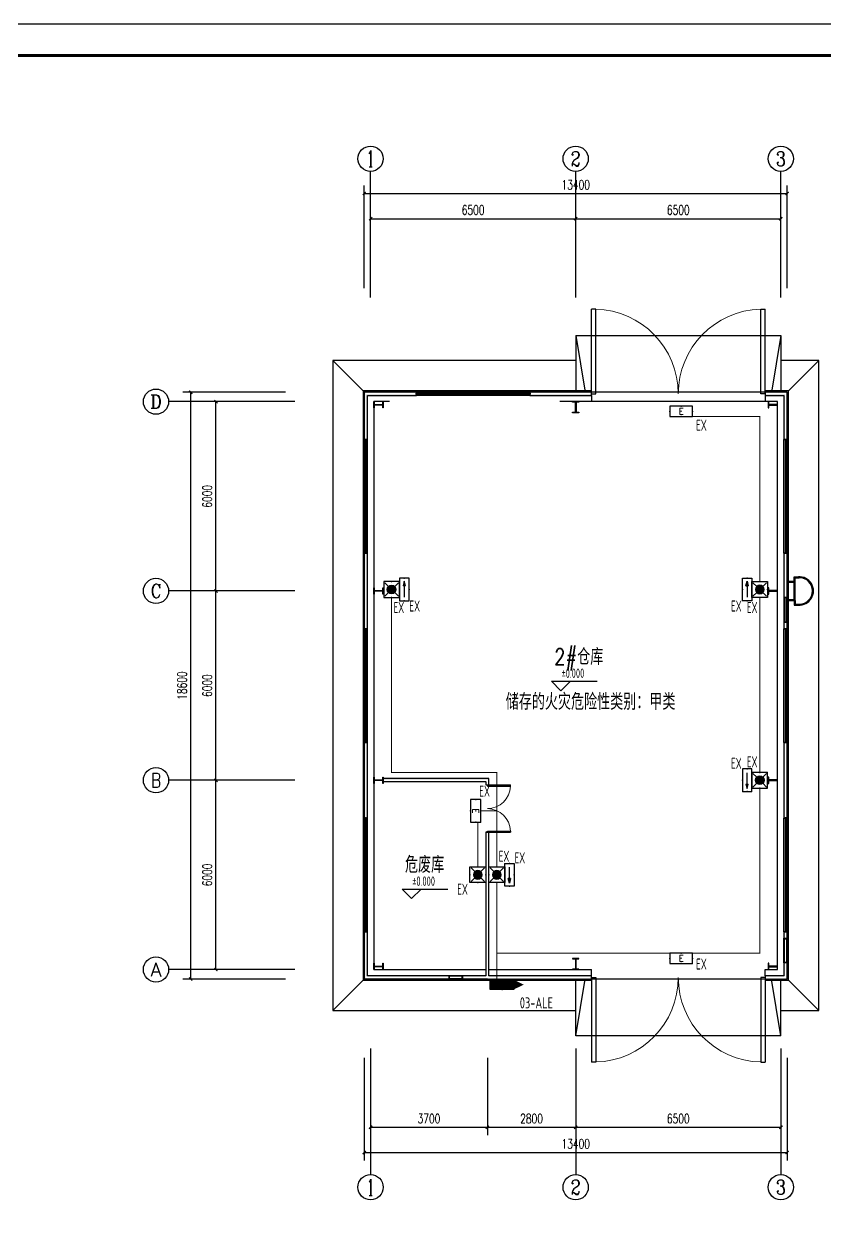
# Model space of a CAD drawing. Extents: x 1151645 to 1632247, y -116298 to 25377.
# Drawn here: x 1205697 to 1231078, y -79664 to -41598 of the extents above; entities that cross this region are included whole.
import ezdxf
from ezdxf.enums import TextEntityAlignment as Align

# ---------------------------------------------------------------- set-up
doc = ezdxf.new("R2010")
doc.units = 0
doc.header["$LTSCALE"] = 1000
doc.header["$MEASUREMENT"] = 0
doc.linetypes.add('DASH', pattern=[0.35, 0.25, -0.1])
doc.layers.get('0').update_dxf_attribs({"linetype": 'CONTINUOUS'})
doc.layers.get('Defpoints').update_dxf_attribs({"linetype": 'CONTINUOUS'})
for name, color, linetype in [('AXIS_TEXT', 7, 'CONTINUOUS'), ('EQUIP-照明', 3, 'CONTINUOUS'), ('EQUIP-箱柜', 3, 'CONTINUOUS'), ('PUB_TITLE', 4, 'CONTINUOUS'), ('WIRE-照明', 1, 'CONTINUOUS'), ('建筑底图', 251, 'CONTINUOUS'), ('电气文字', 7, 'CONTINUOUS')]:
    doc.layers.add(name, color=color, linetype=linetype)
doc.styles.add('_HZTXT', font='txt.shx', dxfattribs={"width": 0.8, "bigfont": 'HZTXT.shx'})
doc.styles.add('_TCH_AXIS', font='COMPLEX', dxfattribs={"bigfont": 'GBCBIG'})
doc.styles.add('_TCH_DIM', font='sceie.shx', dxfattribs={"bigfont": 'sceic.shx'})
doc.styles.add('_TCH_DIM_T3', font='SIMPLEX', dxfattribs={"width": 0.705882, "bigfont": 'GBCBIG'})
doc.styles.add('_TCH_LABEL', font='COMPLEX', dxfattribs={"bigfont": 'GBCBIG'})
doc.styles.add('_TEL_DIM', font='SIMPLEX', dxfattribs={"width": 0.8, "height": 3.5, "bigfont": 'HZTXT'})
doc.styles.add('COMPLEX', font='COMPLEX')
doc.styles.add('SCEI', font='sceie.shx', dxfattribs={"width": 0.75, "bigfont": 'sceic.shx'})
doc.styles.add('sceie', font='sceie.shx', dxfattribs={"width": 0.7, "bigfont": 'sceic.shx'})
doc.dimstyles.new('_TCH_ARCH&&100', dxfattribs={"dimtxt": 297.5, "dimasz": 100, "dimexe": 250, "dimexo": 300, "dimgap": 126.25, "dimtad": 1, "dimdec": 0, "dimzin": 0, "dimdsep": 46, "dimtxsty": '_TCH_DIM_T3', "dimblk": 'ARCHTICK', "dimcen": 0.09, "dimclrt": 7, "dimazin": 2, "dimtfac": 1, "dimtdec": 0, "dimtix": 1, "dimtmove": 2, "dimatfit": 3, "dimfxl": 0, "dimtolj": 1, "dimtzin": 0, "dimarcsym": 0})

# ---------------------------------------------------------------- blocks, each defined once
blk = doc.blocks.new('$equip$00002534')
for p, q in [((-0.72, 0.66), (-0.72, 0)), ((0.72, 0.66), (-0.72, 0.66)), ((-0.72, 0), (0.72, 0)), ((0.72, 0), (0.72, 0.66))]:
    blk.add_line(p, q)
at = {"const_width": 0.04}
blk.add_lwpolyline([(-0.72, 0.66), (-0.72, 0), (0.72, 0), (0.72, 0.66), (-0.72, 0.66), (-0.72, 0)], dxfattribs=at)
for p in [(-0.72, 0.33), (0, 0.66), (0, 0), (0.72, 0.33)]:
    blk.add_point(p)
at = {"color": 7, "style": '_TEL_DIM'}
blk.add_attdef('$TEXT$', text='', height=0.4, dxfattribs=at).set_placement((0, 0.33), align=Align.MIDDLE_CENTER)
at = {"color": 7, "style": '_TEL_DIM', "flags": 1}
blk.add_attdef('A', text='', height=0.00002, dxfattribs=at).set_placement((0, 0), align=Align.MIDDLE_CENTER)
blk = doc.blocks.new('$equip$00002604')
blk.add_hatch(color=256).paths.add_polyline_path([(0.275, 0.5, 1), (-0.274, 0.5, 1)])
for p, q in [((-0.429, 0.929), (-0.194, 0.694)), ((0.194, 0.694), (0.429, 0.929)), ((-0.429, 0.071), (-0.194, 0.306)), ((0.194, 0.306), (0.429, 0.071))]:
    blk.add_line(p, q)
at = {"const_width": 0.04}
blk.add_lwpolyline([(-0.5, 1), (-0.5, 0), (0.5, 0), (0.5, 1), (-0.5, 1), (-0.5, 0)], dxfattribs=at)
blk.add_lwpolyline([(-0.5, 1), (-0.5, 0), (0.5, 0), (0.5, 1)], close=True)
blk.add_circle((0, 0.5), 0.275)
for p in [(0, 1), (-0.5, 0.5), (0, 0), (0.5, 0.5)]:
    blk.add_point(p)
at = {"color": 7, "style": '_TEL_DIM', "flags": 1}
blk.add_attdef('A', text='', height=0.000025, dxfattribs=at).set_placement((0, 0), align=Align.MIDDLE_CENTER)
blk = doc.blocks.new('$equip$00002541')
blk.add_hatch(color=256).paths.add_polyline_path([(-0.24, 0.372), (-0.528, 0.3), (-0.24, 0.228)])
for p, q in [((-0.72, 0.6), (-0.72, 0)), ((0.72, 0.6), (-0.72, 0.6)), ((-0.72, 0), (0.72, 0)), ((-0.24, 0.372), (-0.528, 0.3)), ((-0.528, 0.3), (-0.24, 0.228)), ((-0.24, 0.372), (-0.24, 0.228)), ((0.72, 0), (0.72, 0.6))]:
    blk.add_line(p, q)
at = {"color": 7}
blk.add_line((-0.48, 0.3), (0.48, 0.3), dxfattribs=at)
at = {"const_width": 0.04}
blk.add_lwpolyline([(-0.72, 0.6), (-0.72, 0), (0.72, 0), (0.72, 0.6), (-0.72, 0.6), (-0.72, 0)], dxfattribs=at)
for p in [(-0.72, 0.3), (0, 0.6), (0, 0), (0.72, 0.3)]:
    blk.add_point(p)
at = {"color": 7, "style": '_TEL_DIM', "flags": 1}
blk.add_attdef('A', text='', height=0.00002, dxfattribs=at).set_placement((0, 0), align=Align.MIDDLE_CENTER)
blk = doc.blocks.new('*X34')
at = {"color": 0}
for p, q in [((-250, 33), (-83, 200)), ((-250, 68), (-118, 200)), ((-250, 104), (-154, 200)), ((-250, 139), (-189, 200)), ((-250, 174), (-224, 200)), ((-247, 0), (-47, 200)), ((-212, 0), (-12, 200)), ((-177, 0), (23, 200)), ((-141, 0), (59, 200)), ((-106, 0), (94, 200)), ((-71, 0), (129, 200)), ((-35, 0), (165, 200)), ((0, 0), (200, 200)), ((35, 0), (235, 200)), ((71, 0), (250, 179)), ((106, 0), (250, 144)), ((141, 0), (250, 109)), ((177, 0), (250, 73)), ((212, 0), (250, 38)), ((247, 0), (250, 3))]:
    blk.add_line(p, q, dxfattribs=at)
blk = doc.blocks.new('$equip$00001421')
for p, q in [((0.75, 0.6), (-0.75, 0.6)), ((-0.75, 0.6), (-0.75, 0)), ((-0.75, 0), (0.75, 0)), ((0.75, 0), (0.75, 0.6))]:
    blk.add_line(p, q)
at = {"const_width": 0.6}
blk.add_lwpolyline([(-0.75, 0.3), (0.75, 0.3)], dxfattribs=at)
for p in [(-0.75, 0.3), (0, 0.6), (0, 0), (0.75, 0.3)]:
    blk.add_point(p)
at = {"xscale": 0.00300000000061118, "yscale": 0.00300000000061118, "zscale": 0.00300000000061118}
blk.add_blockref('*X34', (0, 0), dxfattribs=at)
at = {"style": '_TCH_LABEL', "flags": 9}
blk.add_attdef('A', (0, 0), '', height=0.00002, dxfattribs=at)
blk = doc.blocks.new('$equip_U$00000051(DK-xiezc)')
at = {"color": 7}
blk.add_lwpolyline([(0, -1.474, 0.6, 0, 0), (0, -2.093, 0, 0, 0)], format="xyseb", dxfattribs=at)
at = {"xscale": -1, "rotation": 270}
blk.add_blockref('$equip$00001421', (-0.3, -0.724), dxfattribs=at)
at = {"color": 7, "style": '_TEL_DIM', "flags": 1}
blk.add_attdef('A', text='', height=0.00002, dxfattribs=at).set_placement((0, 0), align=Align.MIDDLE_CENTER)
blk = doc.blocks.new('_AXISO')
blk.add_circle((0, 0), 0.5)
at = {"layer": 'AXIS_TEXT', "style": 'COMPLEX', "width": 1.041667}
blk.add_attdef('A', text='', height=0.56, dxfattribs=at).set_placement((-0.25, -0.28), (0.25, -0.28), align=Align.FIT)
blk = doc.blocks.new('$DorLib2D$00000002')
for p, q in [((-0.5, 0), (-0.5, 0.4875)), ((-0.475, 0.4875), (-0.5, 0.4875)), ((-0.475, 0), (-0.475, 0.4875)), ((0.475, 0), (0.475, 0.4875)), ((0.475, 0.4875), (0.5, 0.4875)), ((0.5, 0), (0.5, 0.4875)), ((-0.5, 0), (-0.475, 0)), ((0.5, 0), (0.475, 0))]:
    blk.add_line(p, q)
at = {"lineweight": 13}
for centre, start, end in [((-0.4875, 0), 0, 88.53072), ((0.4875, 0), 91.46928, 180)]:
    blk.add_arc(centre, 0.4875, start, end, dxfattribs=at)
blk = doc.blocks.new('$TCHSYS$WIN2D')
for p, q in [((-0.5, 0.5), (0.5, 0.5)), ((-0.5, 0.5), (-0.5, -0.5)), ((0.5, 0.5), (0.5, -0.5)), ((0.5, 0.167), (-0.5, 0.167)), ((0.5, -0.167), (-0.5, -0.167)), ((-0.5, -0.5), (0.5, -0.5))]:
    blk.add_line(p, q)
blk = doc.blocks.new('_ArchTick')
at = {"color": 0, "linetype": 'ByBlock', "const_width": 0.4}
blk.add_lwpolyline([(-0.5, -0.5), (0.5, 0.5)], dxfattribs=at)
blk = doc.blocks.new('*D103')
at = {"layer": 'Defpoints', "color": 0, "transparency": 16777216}
for p in [(1223179, -47768), (1216679, -50268), (1223179, -50268)]:
    blk.add_point(p, dxfattribs=at)
at = {"layer": '建筑底图', "color": 0, "lineweight": -2, "transparency": 16777216}
for p, q in [((1216679, -49968), (1216679, -47518)), ((1223179, -49968), (1223179, -47518)), ((1216679, -47768), (1223179, -47768))]:
    blk.add_line(p, q, dxfattribs=at)
at = {"layer": '建筑底图', "color": 0, "lineweight": -2, "transparency": 16777216, "xscale": 100, "yscale": 100, "zscale": 100, "rotation": 180}
blk.add_blockref('_ArchTick', (1216679, -47768), dxfattribs=at)
at = {"layer": '建筑底图', "color": 0, "lineweight": -2, "transparency": 16777216, "xscale": 100, "yscale": 100, "zscale": 100}
blk.add_blockref('_ArchTick', (1223179, -47768), dxfattribs=at)
at = {"layer": '建筑底图', "color": 7, "transparency": 16777216, "insert": (1219929, -47493), "char_height": 297.5, "attachment_point": 5, "style": '_TCH_DIM_T3'}
blk.add_mtext('\\A1;6500', dxfattribs=at)
blk = doc.blocks.new('*D104')
at = {"layer": 'Defpoints', "color": 0, "transparency": 16777216}
for p in [(1229679, -47768), (1223179, -50268), (1229679, -50268)]:
    blk.add_point(p, dxfattribs=at)
at = {"layer": '建筑底图', "color": 0, "lineweight": -2, "transparency": 16777216}
for p, q in [((1223179, -49968), (1223179, -47518)), ((1229679, -49968), (1229679, -47518)), ((1223179, -47768), (1229679, -47768))]:
    blk.add_line(p, q, dxfattribs=at)
at = {"layer": '建筑底图', "color": 0, "lineweight": -2, "transparency": 16777216, "xscale": 100, "yscale": 100, "zscale": 100, "rotation": 180}
blk.add_blockref('_ArchTick', (1223179, -47768), dxfattribs=at)
at = {"layer": '建筑底图', "color": 0, "lineweight": -2, "transparency": 16777216, "xscale": 100, "yscale": 100, "zscale": 100}
blk.add_blockref('_ArchTick', (1229679, -47768), dxfattribs=at)
at = {"layer": '建筑底图', "color": 7, "transparency": 16777216, "insert": (1226429, -47493), "char_height": 297.5, "attachment_point": 5, "style": '_TCH_DIM_T3'}
blk.add_mtext('\\A1;6500', dxfattribs=at)
blk = doc.blocks.new('*D105')
at = {"layer": 'Defpoints', "color": 0, "transparency": 16777216}
for p in [(1229879, -46968), (1216479, -50268), (1229879, -50268)]:
    blk.add_point(p, dxfattribs=at)
at = {"layer": '建筑底图', "color": 0, "lineweight": -2, "transparency": 16777216}
for p, q in [((1216479, -49968), (1216479, -46718)), ((1229879, -49968), (1229879, -46718)), ((1216479, -46968), (1229879, -46968))]:
    blk.add_line(p, q, dxfattribs=at)
at = {"layer": '建筑底图', "color": 0, "lineweight": -2, "transparency": 16777216, "xscale": 100, "yscale": 100, "zscale": 100, "rotation": 180}
blk.add_blockref('_ArchTick', (1216479, -46968), dxfattribs=at)
at = {"layer": '建筑底图', "color": 0, "lineweight": -2, "transparency": 16777216, "xscale": 100, "yscale": 100, "zscale": 100}
blk.add_blockref('_ArchTick', (1229879, -46968), dxfattribs=at)
at = {"layer": '建筑底图', "color": 7, "transparency": 16777216, "insert": (1223179, -46693), "char_height": 297.5, "attachment_point": 5, "style": '_TCH_DIM_T3'}
blk.add_mtext('\\A1;13400', dxfattribs=at)
blk = doc.blocks.new('*D106')
at = {"layer": 'Defpoints', "color": 0, "transparency": 16777216}
for p in [(1216679, -74068), (1220379, -74068), (1220379, -76568)]:
    blk.add_point(p, dxfattribs=at)
at = {"layer": '建筑底图', "color": 0, "lineweight": -2, "transparency": 16777216}
for p, q in [((1216679, -74368), (1216679, -76818)), ((1220379, -74368), (1220379, -76818)), ((1216679, -76568), (1220379, -76568))]:
    blk.add_line(p, q, dxfattribs=at)
at = {"layer": '建筑底图', "color": 0, "lineweight": -2, "transparency": 16777216, "xscale": 100, "yscale": 100, "zscale": 100, "rotation": 180}
blk.add_blockref('_ArchTick', (1216679, -76568), dxfattribs=at)
at = {"layer": '建筑底图', "color": 0, "lineweight": -2, "transparency": 16777216, "xscale": 100, "yscale": 100, "zscale": 100}
blk.add_blockref('_ArchTick', (1220379, -76568), dxfattribs=at)
at = {"layer": '建筑底图', "color": 7, "transparency": 16777216, "insert": (1218529, -76293), "char_height": 297.5, "attachment_point": 5, "style": '_TCH_DIM_T3'}
blk.add_mtext('\\A1;3700', dxfattribs=at)
blk = doc.blocks.new('*D107')
at = {"layer": 'Defpoints', "color": 0, "transparency": 16777216}
for p in [(1220379, -74068), (1223179, -74068), (1223179, -76568)]:
    blk.add_point(p, dxfattribs=at)
at = {"layer": '建筑底图', "color": 0, "lineweight": -2, "transparency": 16777216}
for p, q in [((1220379, -74368), (1220379, -76818)), ((1223179, -74368), (1223179, -76818)), ((1220379, -76568), (1223179, -76568))]:
    blk.add_line(p, q, dxfattribs=at)
at = {"layer": '建筑底图', "color": 0, "lineweight": -2, "transparency": 16777216, "xscale": 100, "yscale": 100, "zscale": 100, "rotation": 180}
blk.add_blockref('_ArchTick', (1220379, -76568), dxfattribs=at)
at = {"layer": '建筑底图', "color": 0, "lineweight": -2, "transparency": 16777216, "xscale": 100, "yscale": 100, "zscale": 100}
blk.add_blockref('_ArchTick', (1223179, -76568), dxfattribs=at)
at = {"layer": '建筑底图', "color": 7, "transparency": 16777216, "insert": (1221779, -76293), "char_height": 297.5, "attachment_point": 5, "style": '_TCH_DIM_T3'}
blk.add_mtext('\\A1;2800', dxfattribs=at)
blk = doc.blocks.new('*D108')
at = {"layer": 'Defpoints', "color": 0, "transparency": 16777216}
for p in [(1223179, -74068), (1229679, -74068), (1229679, -76568)]:
    blk.add_point(p, dxfattribs=at)
at = {"layer": '建筑底图', "color": 0, "lineweight": -2, "transparency": 16777216}
for p, q in [((1223179, -74368), (1223179, -76818)), ((1229679, -74368), (1229679, -76818)), ((1223179, -76568), (1229679, -76568))]:
    blk.add_line(p, q, dxfattribs=at)
at = {"layer": '建筑底图', "color": 0, "lineweight": -2, "transparency": 16777216, "xscale": 100, "yscale": 100, "zscale": 100, "rotation": 180}
blk.add_blockref('_ArchTick', (1223179, -76568), dxfattribs=at)
at = {"layer": '建筑底图', "color": 0, "lineweight": -2, "transparency": 16777216, "xscale": 100, "yscale": 100, "zscale": 100}
blk.add_blockref('_ArchTick', (1229679, -76568), dxfattribs=at)
at = {"layer": '建筑底图', "color": 7, "transparency": 16777216, "insert": (1226429, -76293), "char_height": 297.5, "attachment_point": 5, "style": '_TCH_DIM_T3'}
blk.add_mtext('\\A1;6500', dxfattribs=at)
blk = doc.blocks.new('*D109')
at = {"layer": 'Defpoints', "color": 0, "transparency": 16777216}
for p in [(1216479, -74068), (1229879, -74068), (1229879, -77368)]:
    blk.add_point(p, dxfattribs=at)
at = {"layer": '建筑底图', "color": 0, "lineweight": -2, "transparency": 16777216}
for p, q in [((1216479, -74368), (1216479, -77618)), ((1229879, -74368), (1229879, -77618)), ((1216479, -77368), (1229879, -77368))]:
    blk.add_line(p, q, dxfattribs=at)
at = {"layer": '建筑底图', "color": 0, "lineweight": -2, "transparency": 16777216, "xscale": 100, "yscale": 100, "zscale": 100, "rotation": 180}
blk.add_blockref('_ArchTick', (1216479, -77368), dxfattribs=at)
at = {"layer": '建筑底图', "color": 0, "lineweight": -2, "transparency": 16777216, "xscale": 100, "yscale": 100, "zscale": 100}
blk.add_blockref('_ArchTick', (1229879, -77368), dxfattribs=at)
at = {"layer": '建筑底图', "color": 7, "transparency": 16777216, "insert": (1223179, -77093), "char_height": 297.5, "attachment_point": 5, "style": '_TCH_DIM_T3'}
blk.add_mtext('\\A1;13400', dxfattribs=at)
blk = doc.blocks.new('*D114')
at = {"layer": 'Defpoints', "color": 0, "transparency": 16777216}
for p in [(1211779, -53568), (1214279, -53568), (1214279, -59568)]:
    blk.add_point(p, dxfattribs=at)
at = {"layer": '建筑底图', "color": 0, "lineweight": -2, "transparency": 16777216}
for p, q in [((1213979, -53568), (1211529, -53568)), ((1211779, -59568), (1211779, -53568)), ((1213979, -59568), (1211529, -59568))]:
    blk.add_line(p, q, dxfattribs=at)
at = {"layer": '建筑底图', "color": 0, "lineweight": -2, "transparency": 16777216, "xscale": 100, "yscale": 100, "zscale": 100}
for p, rotation in [((1211779, -53568), 90), ((1211779, -59568), 270)]:
    blk.add_blockref('_ArchTick', p, dxfattribs=dict(at, rotation=rotation))
at = {"layer": '建筑底图', "color": 7, "transparency": 16777216, "insert": (1211504, -56568), "char_height": 297.5, "attachment_point": 5, "rotation": 90, "style": '_TCH_DIM_T3'}
blk.add_mtext('\\A1;6000', dxfattribs=at)
blk = doc.blocks.new('*D115')
at = {"layer": 'Defpoints', "color": 0, "transparency": 16777216}
for p in [(1211779, -59568), (1214279, -59568), (1214279, -65568)]:
    blk.add_point(p, dxfattribs=at)
at = {"layer": '建筑底图', "color": 0, "lineweight": -2, "transparency": 16777216}
for p, q in [((1213979, -59568), (1211529, -59568)), ((1211779, -65568), (1211779, -59568)), ((1213979, -65568), (1211529, -65568))]:
    blk.add_line(p, q, dxfattribs=at)
at = {"layer": '建筑底图', "color": 0, "lineweight": -2, "transparency": 16777216, "xscale": 100, "yscale": 100, "zscale": 100}
for p, rotation in [((1211779, -59568), 90), ((1211779, -65568), 270)]:
    blk.add_blockref('_ArchTick', p, dxfattribs=dict(at, rotation=rotation))
at = {"layer": '建筑底图', "color": 7, "transparency": 16777216, "insert": (1211504, -62568), "char_height": 297.5, "attachment_point": 5, "rotation": 90, "style": '_TCH_DIM_T3'}
blk.add_mtext('\\A1;6000', dxfattribs=at)
blk = doc.blocks.new('*D116')
at = {"layer": 'Defpoints', "color": 0, "transparency": 16777216}
for p in [(1211779, -65568), (1214279, -65568), (1214279, -71568)]:
    blk.add_point(p, dxfattribs=at)
at = {"layer": '建筑底图', "color": 0, "lineweight": -2, "transparency": 16777216}
for p, q in [((1213979, -65568), (1211529, -65568)), ((1211779, -71568), (1211779, -65568)), ((1213979, -71568), (1211529, -71568))]:
    blk.add_line(p, q, dxfattribs=at)
at = {"layer": '建筑底图', "color": 0, "lineweight": -2, "transparency": 16777216, "xscale": 100, "yscale": 100, "zscale": 100}
for p, rotation in [((1211779, -65568), 90), ((1211779, -71568), 270)]:
    blk.add_blockref('_ArchTick', p, dxfattribs=dict(at, rotation=rotation))
at = {"layer": '建筑底图', "color": 7, "transparency": 16777216, "insert": (1211504, -68568), "char_height": 297.5, "attachment_point": 5, "rotation": 90, "style": '_TCH_DIM_T3'}
blk.add_mtext('\\A1;6000', dxfattribs=at)
blk = doc.blocks.new('*D117')
at = {"layer": 'Defpoints', "color": 0, "transparency": 16777216}
for p in [(1210979, -53268), (1214279, -53268), (1214279, -71868)]:
    blk.add_point(p, dxfattribs=at)
at = {"layer": '建筑底图', "color": 0, "lineweight": -2, "transparency": 16777216}
for p, q in [((1213979, -53268), (1210729, -53268)), ((1210979, -71868), (1210979, -53268)), ((1213979, -71868), (1210729, -71868))]:
    blk.add_line(p, q, dxfattribs=at)
at = {"layer": '建筑底图', "color": 0, "lineweight": -2, "transparency": 16777216, "xscale": 100, "yscale": 100, "zscale": 100}
for p, rotation in [((1210979, -53268), 90), ((1210979, -71868), 270)]:
    blk.add_blockref('_ArchTick', p, dxfattribs=dict(at, rotation=rotation))
at = {"layer": '建筑底图', "color": 7, "transparency": 16777216, "insert": (1210704, -62568), "char_height": 297.5, "attachment_point": 5, "rotation": 90, "style": '_TCH_DIM_T3'}
blk.add_mtext('\\A1;18600', dxfattribs=at)

msp = doc.modelspace()

# ---------------------------------------------------------------- hatches: boundary and pattern name
at = {"layer": '建筑底图'}
for points in [[(1216478.8, -53267.7), (1216478.8, -54767.7), (1216508.8, -54737.7), (1216508.8, -53297.7)], [(1218128.8, -53267.7), (1216478.8, -53267.7), (1216508.8, -53297.7), (1218098.8, -53297.7)], [(1218128.8, -53367.7), (1218128.8, -53267.7), (1218098.8, -53297.7), (1218098.8, -53337.7)], [(1223678.8, -53267.7), (1221728.8, -53267.7), (1221758.8, -53297.7), (1223648.8, -53297.7)], [(1221728.8, -53267.7), (1221728.8, -53367.7), (1221758.8, -53337.7), (1221758.8, -53297.7)], [(1223678.8, -53367.7), (1223678.8, -53267.7), (1223648.8, -53297.7), (1223648.8, -53337.7)], [(1229878.8, -53267.7), (1229178.8, -53267.7), (1229208.8, -53297.7), (1229848.8, -53297.7)], [(1229178.8, -53267.7), (1229178.8, -53367.7), (1229208.8, -53337.7), (1229208.8, -53297.7)], [(1229878.8, -54767.7), (1229878.8, -53267.7), (1229848.8, -53297.7), (1229848.8, -54737.7)], [(1216578.8, -54767.7), (1216578.8, -53367.7), (1216548.8, -53337.7), (1216548.8, -54737.7)], [(1216578.8, -53367.7), (1218128.8, -53367.7), (1218098.8, -53337.7), (1216548.8, -53337.7)], [(1217062.8, -53657.7), (1217062.8, -53567.7), (1217078.8, -53567.7), (1217078.8, -53767.7), (1217062.8, -53767.7), (1217062.8, -53677.7), (1216794.8, -53677.7), (1216794.8, -53767.7), (1216778.8, -53767.7), (1216778.8, -53567.7), (1216794.8, -53567.7), (1216794.8, -53657.7)], [(1221728.8, -53367.7), (1223678.8, -53367.7), (1223648.8, -53337.7), (1221758.8, -53337.7)], [(1223168.9, -53583.7), (1223078.9, -53583.7), (1223078.9, -53567.7), (1223278.9, -53567.7), (1223278.9, -53583.7), (1223188.9, -53583.7), (1223188.9, -53901.7), (1223278.9, -53901.7), (1223278.9, -53917.7), (1223078.9, -53917.7), (1223078.9, -53901.7), (1223168.9, -53901.7)], [(1229178.8, -53367.7), (1229778.8, -53367.7), (1229808.8, -53337.7), (1229208.8, -53337.7)], [(1229294.8, -53657.7), (1229294.8, -53567.7), (1229278.8, -53567.7), (1229278.8, -53767.7), (1229294.8, -53767.7), (1229294.8, -53677.7), (1229562.8, -53677.7), (1229562.8, -53767.7), (1229578.8, -53767.7), (1229578.8, -53567.7), (1229562.8, -53567.7), (1229562.8, -53657.7)], [(1229778.8, -53367.7), (1229778.8, -54767.7), (1229808.8, -54737.7), (1229808.8, -53337.7)], [(1216478.8, -54767.7), (1216578.8, -54767.7), (1216548.8, -54737.7), (1216508.8, -54737.7)], [(1229778.8, -54767.7), (1229878.8, -54767.7), (1229848.8, -54737.7), (1229808.8, -54737.7)], [(1216578.8, -58367.7), (1216478.8, -58367.7), (1216508.8, -58397.7), (1216548.8, -58397.7)], [(1216478.8, -58367.7), (1216478.8, -60767.7), (1216508.8, -60737.7), (1216508.8, -58397.7)], [(1216578.8, -60767.7), (1216578.8, -58367.7), (1216548.8, -58397.7), (1216548.8, -60737.7)], [(1229878.8, -58367.7), (1229778.8, -58367.7), (1229808.8, -58397.7), (1229848.8, -58397.7)], [(1229778.8, -58367.7), (1229778.8, -60767.7), (1229808.8, -60737.7), (1229808.8, -58397.7)], [(1229878.8, -60767.7), (1229878.8, -58367.7), (1229848.8, -58397.7), (1229848.8, -60737.7)], [(1217062.8, -59557.7), (1217062.8, -59467.7), (1217078.8, -59467.7), (1217078.8, -59667.7), (1217062.8, -59667.7), (1217062.8, -59577.7), (1216794.8, -59577.7), (1216794.8, -59667.7), (1216778.8, -59667.7), (1216778.8, -59467.7), (1216794.8, -59467.7), (1216794.8, -59557.7)], [(1229294.8, -59557.7), (1229294.8, -59467.7), (1229278.8, -59467.7), (1229278.8, -59667.7), (1229294.8, -59667.7), (1229294.8, -59577.7), (1229562.8, -59577.7), (1229562.8, -59667.7), (1229578.8, -59667.7), (1229578.8, -59467.7), (1229562.8, -59467.7), (1229562.8, -59557.7)], [(1216478.8, -60767.7), (1216578.8, -60767.7), (1216548.8, -60737.7), (1216508.8, -60737.7)], [(1229778.8, -60767.7), (1229878.8, -60767.7), (1229848.8, -60737.7), (1229808.8, -60737.7)], [(1216578.8, -64367.7), (1216478.8, -64367.7), (1216508.8, -64397.7), (1216548.8, -64397.7)], [(1216478.8, -64367.7), (1216478.8, -66767.7), (1216508.8, -66737.7), (1216508.8, -64397.7)], [(1216578.8, -66767.7), (1216578.8, -64367.7), (1216548.8, -64397.7), (1216548.8, -66737.7)], [(1229878.8, -64367.7), (1229778.8, -64367.7), (1229808.8, -64397.7), (1229848.8, -64397.7)], [(1229778.8, -64367.7), (1229778.8, -66767.7), (1229808.8, -66737.7), (1229808.8, -64397.7)], [(1229878.8, -66767.7), (1229878.8, -64367.7), (1229848.8, -64397.7), (1229848.8, -66737.7)], [(1217062.8, -65557.7), (1217062.8, -65467.7), (1217078.8, -65467.7), (1217078.8, -65667.7), (1217062.8, -65667.7), (1217062.8, -65577.7), (1216794.8, -65577.7), (1216794.8, -65667.7), (1216778.8, -65667.7), (1216778.8, -65467.7), (1216794.8, -65467.7), (1216794.8, -65557.7)], [(1229294.8, -65557.7), (1229294.8, -65467.7), (1229278.8, -65467.7), (1229278.8, -65667.7), (1229294.8, -65667.7), (1229294.8, -65577.7), (1229562.8, -65577.7), (1229562.8, -65667.7), (1229578.8, -65667.7), (1229578.8, -65467.7), (1229562.8, -65467.7), (1229562.8, -65557.7)], [(1220428.8, -65517.7), (1217078.8, -65517.7), (1217078.8, -65547.7), (1220398.8, -65547.7)], [(1217078.8, -65617.7), (1217078.8, -65517.7), (1217108.8, -65517.7), (1217108.8, -65617.7)], [(1220328.8, -65617.7), (1217078.8, -65617.7), (1217078.8, -65587.7), (1220358.8, -65587.7)], [(1220328.8, -65617.7), (1220328.8, -65717.7), (1220348.8, -65697.7), (1220348.8, -65597.7)], [(1220328.8, -65717.7), (1220428.8, -65717.7), (1220408.8, -65697.7), (1220348.8, -65697.7)], [(1220428.8, -65717.7), (1220428.8, -65517.7), (1220408.8, -65537.7), (1220408.8, -65697.7)], [(1216478.8, -66767.7), (1216578.8, -66767.7), (1216548.8, -66737.7), (1216508.8, -66737.7)], [(1229778.8, -66767.7), (1229878.8, -66767.7), (1229848.8, -66737.7), (1229808.8, -66737.7)], [(1220428.8, -67217.7), (1220328.8, -67217.7), (1220348.8, -67237.7), (1220408.8, -67237.7)], [(1220328.8, -67217.7), (1220328.8, -71767.7), (1220348.8, -71787.7), (1220348.8, -67237.7)], [(1220428.8, -71767.7), (1220428.8, -67217.7), (1220408.8, -67237.7), (1220408.8, -71787.7)], [(1216578.8, -70367.7), (1216478.8, -70367.7), (1216508.8, -70397.7), (1216548.8, -70397.7)], [(1216478.8, -70367.7), (1216478.8, -71867.7), (1216508.8, -71837.7), (1216508.8, -70397.7)], [(1216578.8, -71767.7), (1216578.8, -70367.7), (1216548.8, -70397.7), (1216548.8, -71797.7)], [(1229878.8, -70367.7), (1229778.8, -70367.7), (1229808.8, -70397.7), (1229848.8, -70397.7)], [(1229778.8, -70367.7), (1229778.8, -71767.7), (1229808.8, -71797.7), (1229808.8, -70397.7)], [(1229878.8, -71867.7), (1229878.8, -70367.7), (1229848.8, -70397.7), (1229848.8, -71837.7)], [(1217062.8, -71457.7), (1217062.8, -71367.7), (1217078.8, -71367.7), (1217078.8, -71567.7), (1217062.8, -71567.7), (1217062.8, -71477.7), (1216794.8, -71477.7), (1216794.8, -71567.7), (1216778.8, -71567.7), (1216778.8, -71367.7), (1216794.8, -71367.7), (1216794.8, -71457.7)], [(1223168.9, -71551.7), (1223078.9, -71551.7), (1223078.9, -71567.7), (1223278.9, -71567.7), (1223278.9, -71551.7), (1223188.9, -71551.7), (1223188.9, -71233.7), (1223278.9, -71233.7), (1223278.9, -71217.7), (1223078.9, -71217.7), (1223078.9, -71233.7), (1223168.9, -71233.7)], [(1229294.8, -71457.7), (1229294.8, -71367.7), (1229278.8, -71367.7), (1229278.8, -71567.7), (1229294.8, -71567.7), (1229294.8, -71477.7), (1229562.8, -71477.7), (1229562.8, -71567.7), (1229578.8, -71567.7), (1229578.8, -71367.7), (1229562.8, -71367.7), (1229562.8, -71457.7)], [(1220378.8, -71867.7), (1216478.8, -71867.7), (1216508.8, -71837.7), (1220378.8, -71837.7)], [(1220328.8, -71767.7), (1216578.8, -71767.7), (1216548.8, -71797.7), (1220358.8, -71797.7)], [(1220378.8, -71867.7), (1223678.8, -71867.7), (1223648.8, -71837.7), (1220378.8, -71837.7)], [(1223678.8, -71767.7), (1220428.8, -71767.7), (1220398.8, -71797.7), (1223648.8, -71797.7)], [(1223678.8, -71867.7), (1223678.8, -71767.7), (1223648.8, -71797.7), (1223648.8, -71837.7)], [(1229778.8, -71767.7), (1229178.8, -71767.7), (1229208.8, -71797.7), (1229808.8, -71797.7)], [(1229178.8, -71767.7), (1229178.8, -71867.7), (1229208.8, -71837.7), (1229208.8, -71797.7)], [(1229178.8, -71867.7), (1229878.8, -71867.7), (1229848.8, -71837.7), (1229208.8, -71837.7)]]:
    msp.add_hatch(color=256, dxfattribs=at).paths.add_polyline_path(points)

# ---------------------------------------------------------------- linework, layer by layer
at = {"layer": 'PUB_TITLE', "color": 4}
msp.add_lwpolyline([(1162106.4, -100998.1), (1246206.4, -100998.1), (1246206.4, -41598.1), (1162106.4, -41598.1)], close=True, dxfattribs=at)
at = {"layer": 'PUB_TITLE', "color": 4, "const_width": 100}
msp.add_lwpolyline([(1164606.4, -99998.1), (1245206.4, -99998.1), (1245206.4, -42598.1), (1164606.4, -42598.1)], close=True, dxfattribs=at)
at = {"layer": 'WIRE-照明', "color": 1, "linetype": 'DASH', "const_width": 31.9}
for points in [[(1229011.1, -59272.6), (1229011.1, -54040.8), (1226884.8, -54040.8)], [(1220678.8, -68312), (1220678.8, -65317.4), (1217346.6, -65317.4), (1217346.6, -59772.6)], [(1229011.1, -65317.7), (1229011.1, -59772.6)], [(1226884.8, -71049), (1229011.1, -71049), (1229011.1, -65817.7)], [(1220176.2, -66541), (1220678.8, -66541)], [(1220078.8, -68312), (1220078.8, -66901)], [(1220678.8, -71907.7), (1220678.8, -68812)], [(1226164.8, -71049), (1220678.8, -71049)]]:
    msp.add_lwpolyline(points, dxfattribs=at)
at = {"layer": 'WIRE-照明', "color": 0, "linetype": 'Continuous', "const_width": 35}
msp.add_lwpolyline([(1220678.8, -68699.3), (1220678.8, -68562)], dxfattribs=at)
at = {"layer": '建筑底图'}
for p, q in [((1216678.8, -50267.7), (1216678.8, -46267.7)), ((1223178.8, -50267.7), (1223178.8, -46267.7)), ((1229678.8, -50267.7), (1229678.8, -46267.7)), ((1223178.8, -51467.7), (1229678.8, -51467.7)), ((1223178.8, -51467.7), (1223478.8, -53267.7)), ((1223178.8, -51467.7), (1223178.8, -53267.7)), ((1229678.8, -51467.7), (1229378.8, -53267.7)), ((1229678.8, -51467.7), (1229678.8, -53267.7)), ((1216438.8, -53227.7), (1215478.8, -52267.7)), ((1229918.8, -53227.7), (1230878.8, -52267.7)), ((1216478.8, -53267.7), (1216478.8, -54767.7)), ((1218128.8, -53267.7), (1216478.8, -53267.7)), ((1218128.8, -53367.7), (1218128.8, -53267.7)), ((1223678.8, -53267.7), (1221728.8, -53267.7)), ((1221728.8, -53267.7), (1221728.8, -53367.7)), ((1223678.8, -53267.7), (1223678.8, -53227.7)), ((1229178.8, -53267.7), (1223678.8, -53267.7)), ((1223678.8, -53367.7), (1223678.8, -53267.7)), ((1229178.8, -53267.7), (1229178.8, -53227.7)), ((1229878.8, -53267.7), (1229178.8, -53267.7)), ((1229178.8, -53267.7), (1229178.8, -53367.7)), ((1229878.8, -54767.7), (1229878.8, -53267.7)), ((1214278.8, -53567.7), (1210278.8, -53567.7)), ((1216578.8, -54767.7), (1216578.8, -53367.7)), ((1216578.8, -53367.7), (1218128.8, -53367.7)), ((1221728.8, -53367.7), (1223678.8, -53367.7)), ((1223678.8, -53367.7), (1223678.8, -53567.7)), ((1229178.8, -53367.7), (1229178.8, -53567.7)), ((1229178.8, -53367.7), (1229778.8, -53367.7)), ((1229778.8, -53367.7), (1229778.8, -54767.7)), ((1216478.8, -54767.7), (1216578.8, -54767.7)), ((1229778.8, -54767.7), (1229878.8, -54767.7)), ((1216578.8, -58367.7), (1216478.8, -58367.7)), ((1216478.8, -58367.7), (1216478.8, -60767.7)), ((1216578.8, -60767.7), (1216578.8, -58367.7)), ((1229878.8, -58367.7), (1229778.8, -58367.7)), ((1229778.8, -58367.7), (1229778.8, -60767.7)), ((1229878.8, -60767.7), (1229878.8, -58367.7)), ((1230098.8, -59118.7), (1230278.8, -59118.7)), ((1230098.8, -59267.7), (1230098.8, -59118.7)), ((1230128.8, -59147.7), (1230264.1, -59147.7)), ((1230128.8, -59267.7), (1230128.8, -59147.7)), ((1214278.8, -59567.7), (1210278.8, -59567.7)), ((1230098.8, -59867.7), (1230098.8, -60016.7)), ((1230098.8, -60016.7), (1230278.8, -60016.7)), ((1230128.8, -59867.7), (1230128.8, -59987.7)), ((1230128.8, -59987.7), (1230264.1, -59987.7)), ((1216478.8, -60767.7), (1216578.8, -60767.7)), ((1229778.8, -60767.7), (1229878.8, -60767.7)), ((1222709.1, -62729), (1222409.1, -62429)), ((1222409.1, -62429), (1223859.1, -62429)), ((1222709.1, -62729), (1223009.1, -62429)), ((1216578.8, -64367.7), (1216478.8, -64367.7)), ((1216478.8, -64367.7), (1216478.8, -66767.7)), ((1216578.8, -66767.7), (1216578.8, -64367.7)), ((1229878.8, -64367.7), (1229778.8, -64367.7)), ((1229778.8, -64367.7), (1229778.8, -66767.7)), ((1229878.8, -66767.7), (1229878.8, -64367.7)), ((1214278.8, -65567.7), (1210278.8, -65567.7)), ((1220428.8, -65517.7), (1217078.8, -65517.7)), ((1217078.8, -65617.7), (1217078.8, -65517.7)), ((1220328.8, -65617.7), (1217078.8, -65617.7)), ((1220328.8, -65617.7), (1220328.8, -65717.7)), ((1220328.8, -65717.7), (1220428.8, -65717.7)), ((1220428.8, -65717.7), (1220428.8, -65517.7)), ((1216478.8, -66767.7), (1216578.8, -66767.7)), ((1229778.8, -66767.7), (1229878.8, -66767.7)), ((1220428.8, -67217.7), (1220328.8, -67217.7)), ((1220328.8, -67217.7), (1220328.8, -71767.7)), ((1220428.8, -71767.7), (1220428.8, -67217.7)), ((1217978.1, -69320.3), (1217678.1, -69020.3)), ((1217678.1, -69020.3), (1219128.1, -69020.3)), ((1217978.1, -69320.3), (1218278.1, -69020.3)), ((1216578.8, -70367.7), (1216478.8, -70367.7)), ((1216478.8, -70367.7), (1216478.8, -71867.7)), ((1216578.8, -71767.7), (1216578.8, -70367.7)), ((1229878.8, -70367.7), (1229778.8, -70367.7)), ((1229778.8, -70367.7), (1229778.8, -71767.7)), ((1229878.8, -71867.7), (1229878.8, -70367.7)), ((1214278.8, -71567.7), (1210278.8, -71567.7)), ((1215478.8, -72867.7), (1216438.8, -71907.7)), ((1220378.8, -71867.7), (1216478.8, -71867.7)), ((1220328.8, -71767.7), (1216578.8, -71767.7)), ((1220378.8, -71867.7), (1223678.8, -71867.7)), ((1223678.8, -71767.7), (1220428.8, -71767.7)), ((1223178.8, -73667.7), (1223478.8, -71867.7)), ((1223178.8, -73667.7), (1223178.8, -71867.7)), ((1223678.8, -71767.7), (1223678.8, -71567.7)), ((1223678.8, -71867.7), (1223678.8, -71767.7)), ((1223678.8, -71867.7), (1223678.8, -71907.7)), ((1229178.8, -71867.7), (1223678.8, -71867.7)), ((1229178.8, -71767.7), (1229178.8, -71567.7)), ((1229778.8, -71767.7), (1229178.8, -71767.7)), ((1229178.8, -71767.7), (1229178.8, -71867.7)), ((1229178.8, -71867.7), (1229178.8, -71907.7)), ((1229178.8, -71867.7), (1229878.8, -71867.7)), ((1229678.8, -73667.7), (1229378.8, -71867.7)), ((1229678.8, -73667.7), (1229678.8, -71867.7)), ((1230878.8, -72867.7), (1229918.8, -71907.7)), ((1229678.8, -73667.7), (1223178.8, -73667.7)), ((1216678.8, -74067.7), (1216678.8, -78067.7)), ((1223178.8, -74067.7), (1223178.8, -78067.7)), ((1229678.8, -74067.7), (1229678.8, -78067.7))]:
    msp.add_line(p, q, dxfattribs=at)
for points in [[(1223178.8, -52267.7), (1215478.8, -52267.7), (1215478.8, -72867.7), (1223178.8, -72867.7)], [(1229678.8, -72867.7), (1230878.8, -72867.7), (1230878.8, -52267.7), (1229678.8, -52267.7)], [(1223678.8, -53227.7), (1216438.8, -53227.7), (1216438.8, -71907.7), (1223678.8, -71907.7)], [(1229178.8, -71907.7), (1229918.8, -71907.7), (1229918.8, -53227.7), (1229178.8, -53227.7)], [(1217278.8, -53567.7), (1216778.8, -53567.7), (1216778.8, -71567.7), (1220328.8, -71567.7)], [(1229178.8, -71567.7), (1229578.8, -71567.7), (1229578.8, -53567.7), (1222678.8, -53567.7)], [(1229878.8, -59867.7), (1230128.8, -59867.7), (1230128.8, -59267.7), (1229878.8, -59267.7)], [(1229878.8, -59837.7), (1230098.8, -59837.7), (1230098.8, -59297.7), (1229878.8, -59297.7)], [(1229878.8, -60560.2), (1229878.8, -59775.2), (1229778.8, -59775.2), (1229778.8, -60560.2), (1229878.8, -60560.2)], [(1229878.8, -70575.2), (1229878.8, -71360.2), (1229778.8, -71360.2), (1229778.8, -70575.2), (1229878.8, -70575.2)], [(1219598.8, -71767.7), (1219158.8, -71767.7), (1219158.8, -71867.7), (1219598.8, -71867.7), (1219598.8, -71767.7)], [(1220428.8, -71567.7), (1223678.8, -71567.7)]]:
    msp.add_lwpolyline(points, dxfattribs=at)
for points in [[(1216778.8, -53767.7), (1216778.8, -53567.7), (1216794.8, -53567.7), (1216794.8, -53657.7), (1217062.8, -53657.7), (1217062.8, -53567.7), (1217078.8, -53567.7), (1217078.8, -53767.7), (1217062.8, -53767.7), (1217062.8, -53677.7), (1216794.8, -53677.7), (1216794.8, -53767.7)], [(1223278.9, -53917.7), (1223078.9, -53917.7), (1223078.9, -53901.7), (1223168.9, -53901.7), (1223168.9, -53583.7), (1223078.9, -53583.7), (1223078.9, -53567.7), (1223278.9, -53567.7), (1223278.9, -53583.7), (1223188.9, -53583.7), (1223188.9, -53901.7), (1223278.9, -53901.7)], [(1229578.8, -53767.7), (1229578.8, -53567.7), (1229562.8, -53567.7), (1229562.8, -53657.7), (1229294.8, -53657.7), (1229294.8, -53567.7), (1229278.8, -53567.7), (1229278.8, -53767.7), (1229294.8, -53767.7), (1229294.8, -53677.7), (1229562.8, -53677.7), (1229562.8, -53767.7)], [(1216778.8, -59667.7), (1216778.8, -59467.7), (1216794.8, -59467.7), (1216794.8, -59557.7), (1217062.8, -59557.7), (1217062.8, -59467.7), (1217078.8, -59467.7), (1217078.8, -59667.7), (1217062.8, -59667.7), (1217062.8, -59577.7), (1216794.8, -59577.7), (1216794.8, -59667.7)], [(1229578.8, -59667.7), (1229578.8, -59467.7), (1229562.8, -59467.7), (1229562.8, -59557.7), (1229294.8, -59557.7), (1229294.8, -59467.7), (1229278.8, -59467.7), (1229278.8, -59667.7), (1229294.8, -59667.7), (1229294.8, -59577.7), (1229562.8, -59577.7), (1229562.8, -59667.7)], [(1229863.8, -60545.2), (1229863.8, -59790.2), (1229793.8, -59790.2), (1229793.8, -60545.2)], [(1216778.8, -65667.7), (1216778.8, -65467.7), (1216794.8, -65467.7), (1216794.8, -65557.7), (1217062.8, -65557.7), (1217062.8, -65467.7), (1217078.8, -65467.7), (1217078.8, -65667.7), (1217062.8, -65667.7), (1217062.8, -65577.7), (1216794.8, -65577.7), (1216794.8, -65667.7)], [(1229578.8, -65667.7), (1229578.8, -65467.7), (1229562.8, -65467.7), (1229562.8, -65557.7), (1229294.8, -65557.7), (1229294.8, -65467.7), (1229278.8, -65467.7), (1229278.8, -65667.7), (1229294.8, -65667.7), (1229294.8, -65577.7), (1229562.8, -65577.7), (1229562.8, -65667.7)], [(1229863.8, -70590.2), (1229863.8, -71345.2), (1229793.8, -71345.2), (1229793.8, -70590.2)], [(1216778.8, -71567.7), (1216778.8, -71367.7), (1216794.8, -71367.7), (1216794.8, -71457.7), (1217062.8, -71457.7), (1217062.8, -71367.7), (1217078.8, -71367.7), (1217078.8, -71567.7), (1217062.8, -71567.7), (1217062.8, -71477.7), (1216794.8, -71477.7), (1216794.8, -71567.7)], [(1223278.9, -71217.7), (1223078.9, -71217.7), (1223078.9, -71233.7), (1223168.9, -71233.7), (1223168.9, -71551.7), (1223078.9, -71551.7), (1223078.9, -71567.7), (1223278.9, -71567.7), (1223278.9, -71551.7), (1223188.9, -71551.7), (1223188.9, -71233.7), (1223278.9, -71233.7)], [(1229578.8, -71567.7), (1229578.8, -71367.7), (1229562.8, -71367.7), (1229562.8, -71457.7), (1229294.8, -71457.7), (1229294.8, -71367.7), (1229278.8, -71367.7), (1229278.8, -71567.7), (1229294.8, -71567.7), (1229294.8, -71477.7), (1229562.8, -71477.7), (1229562.8, -71567.7)], [(1219583.8, -71782.7), (1219173.8, -71782.7), (1219173.8, -71852.7), (1219583.8, -71852.7)]]:
    msp.add_lwpolyline(points, close=True, dxfattribs=at)
for radius, start, end in [(450, 266.17745, 93.82255), (420, 270, 90)]:
    msp.add_arc((1230264.1, -59567.7), radius, start, end, dxfattribs=at)

# ---------------------------------------------------------------- block references
at = {"layer": 'EQUIP-照明', "xscale": 500, "yscale": 500, "zscale": 500}
for p in [(1226524.8, -54040.8), (1226524.8, -71379)]:
    msp.add_blockref('$equip$00002534', p, dxfattribs=at).add_auto_attribs({'$TEXT$': 'E'})
at = {"layer": 'EQUIP-照明', "yscale": 500, "zscale": 500}
for p, xscale in [((1217346.6, -59772.6), 500), ((1229011.1, -59772.6), -500)]:
    msp.add_blockref('$equip$00002604', p, dxfattribs=dict(at, xscale=xscale))
for name, p, xscale, rotation in [('$equip$00002541', (1217596.6, -59522.5), 500, 270), ('$equip$00002541', (1228761.1, -59522.5), -500, 90.00000000003813), ('$equip$00002541', (1228761.1, -65567.8), 500, 89.99999999996187), ('$equip$00002604', (1229011.1, -65317.7), 500, 180), ('$equip$00002604', (1220078.8, -68312), -500, 180), ('$equip$00002604', (1220678.8, -68312), -500, 180), ('$equip$00002541', (1220928.8, -68562.1), -500, 270.0000000000381)]:
    msp.add_blockref(name, p, dxfattribs=dict(at, xscale=xscale, rotation=rotation))
at = {"layer": 'EQUIP-照明', "xscale": 500, "yscale": 500, "zscale": 500, "rotation": 270}
msp.add_blockref('$equip$00002534', (1219846.2, -66541), dxfattribs=at).add_auto_attribs({'$TEXT$': 'E'})
at = {"layer": 'EQUIP-箱柜', "xscale": 503.2320000000764, "yscale": 503.2320000000764, "zscale": 503.2320000000764, "rotation": 89.99999999999999}
msp.add_blockref('$equip_U$00000051(DK-xiezc)', (1220479.9, -72046), dxfattribs=at)
at = {"layer": '建筑底图'}
ref = msp.add_blockref('_AXISO', (1216678.8, -45867.7), dxfattribs=dict(at, xscale=800, yscale=800, zscale=800))
ref.add_attrib('A', '1', dxfattribs={"layer": 'AXIS_TEXT', "color": 0, "height": 514.7, "style": '_TCH_AXIS'}).set_placement((1216568.5, -46125.1), (1216789.1, -46125.1), align=Align.FIT)
ref = msp.add_blockref('_AXISO', (1223178.8, -45867.7), dxfattribs=dict(at, xscale=800, yscale=800, zscale=800))
ref.add_attrib('A', '2', dxfattribs={"layer": 'AXIS_TEXT', "color": 0, "height": 465.9, "style": '_TCH_AXIS'}).set_placement((1223023.5, -46100.7), (1223334.1, -46100.7), align=Align.FIT)
ref = msp.add_blockref('_AXISO', (1229678.8, -45867.7), dxfattribs=dict(at, xscale=800, yscale=800, zscale=800))
ref.add_attrib('A', '3', dxfattribs={"layer": 'AXIS_TEXT', "color": 0, "height": 465.9, "style": '_TCH_AXIS'}).set_placement((1229523.5, -46100.7), (1229834.1, -46100.7), align=Align.FIT)
for name, p, xscale, yscale, zscale, rotation in [('$DorLib2D$00000002', (1226428.8, -53317.7), -5500, -5500, -5500, 180), ('$TCHSYS$WIN2D', (1219928.8, -53317.7), 3600, 100, 3600, 180), ('$TCHSYS$WIN2D', (1216528.8, -56567.7), 3600, -100, 3600, 90), ('$TCHSYS$WIN2D', (1229828.8, -56567.7), 3600, 100, 3600, 90), ('$TCHSYS$WIN2D', (1216528.8, -62567.7), 3600, -100, 3600, 90), ('$TCHSYS$WIN2D', (1229828.8, -62567.7), 3600, 100, 3600, 90), ('$DorLib2D$00000002', (1220378.8, -66467.7), 1500, 1500, 1500, 270), ('$TCHSYS$WIN2D', (1216528.8, -68567.7), 3600, -100, 3600, 90), ('$TCHSYS$WIN2D', (1229828.8, -68567.7), 3600, 100, 3600, 90), ('$DorLib2D$00000002', (1226428.8, -71817.7), 5500, 5500, 5500, 180)]:
    msp.add_blockref(name, p, dxfattribs=dict(at, xscale=xscale, yscale=yscale, zscale=zscale, rotation=rotation))
ref = msp.add_blockref('_AXISO', (1209878.8, -53567.7), dxfattribs=dict(at, xscale=800, yscale=800, zscale=800))
ref.add_attrib('A', 'D', dxfattribs={"layer": 'AXIS_TEXT', "color": 0, "height": 425.2, "style": '_TCH_AXIS', "width": 1.058824}).set_placement((1209696.6, -53780.3), (1210061, -53780.3), align=Align.FIT)
ref = msp.add_blockref('_AXISO', (1209878.8, -59567.7), dxfattribs=dict(at, xscale=800, yscale=800, zscale=800))
ref.add_attrib('A', 'C', dxfattribs={"layer": 'AXIS_TEXT', "color": 0, "height": 435.3, "style": '_TCH_AXIS', "width": 1.133333}).set_placement((1209702.6, -59785.4), (1210055, -59785.4), align=Align.FIT)
ref = msp.add_blockref('_AXISO', (1209878.8, -65567.7), dxfattribs=dict(at, xscale=800, yscale=800, zscale=800))
ref.add_attrib('A', 'B', dxfattribs={"layer": 'AXIS_TEXT', "color": 0, "height": 455.7, "style": '_TCH_AXIS', "width": 0.882353}).set_placement((1209716.1, -65795.6), (1210041.6, -65795.6), align=Align.FIT)
ref = msp.add_blockref('_AXISO', (1209878.8, -71567.7), dxfattribs=dict(at, xscale=800, yscale=800, zscale=800))
ref.add_attrib('A', 'A', dxfattribs={"layer": 'AXIS_TEXT', "color": 0, "height": 435.3, "style": '_TCH_AXIS', "width": 0.944444}).set_placement((1209702.6, -71785.4), (1210055, -71785.4), align=Align.FIT)
ref = msp.add_blockref('_AXISO', (1216678.8, -78467.7), dxfattribs=dict(at, xscale=800, yscale=800, zscale=800))
ref.add_attrib('A', '1', dxfattribs={"layer": 'AXIS_TEXT', "color": 0, "height": 514.7, "style": '_TCH_AXIS'}).set_placement((1216568.5, -78725.1), (1216789.1, -78725.1), align=Align.FIT)
ref = msp.add_blockref('_AXISO', (1223178.8, -78467.7), dxfattribs=dict(at, xscale=800, yscale=800, zscale=800))
ref.add_attrib('A', '2', dxfattribs={"layer": 'AXIS_TEXT', "color": 0, "height": 465.9, "style": '_TCH_AXIS'}).set_placement((1223023.5, -78700.7), (1223334.1, -78700.7), align=Align.FIT)
ref = msp.add_blockref('_AXISO', (1229678.8, -78467.7), dxfattribs=dict(at, xscale=800, yscale=800, zscale=800))
ref.add_attrib('A', '3', dxfattribs={"layer": 'AXIS_TEXT', "color": 0, "height": 465.9, "style": '_TCH_AXIS'}).set_placement((1229523.5, -78700.7), (1229834.1, -78700.7), align=Align.FIT)

# ---------------------------------------------------------------- texts
for s, height, style, width, p in [('2#仓库', 517.24, '_HZTXT', 0.8, (1222499.5, -61912.1)), ('%%P0.000', 297.5, '_TCH_DIM', 0.705882, (1222729.1, -62324)), ('储存的火灾危险性类别：甲类', 517.241, '_HZTXT', 0.8, (1220960.6, -63337.1)), ('危废库', 517.24, '_HZTXT', 0.8, (1217768.5, -68503.4)), ('%%P0.000', 297.5, '_TCH_DIM', 0.705882, (1217998.1, -68915.3))]:
    msp.add_text(s, height=height, dxfattribs=dict(at, style=style, width=width)).set_placement(p)
at = {"layer": '电气文字'}
for s, style, width, p in [('EX', 'sceie', 0.7, (1226993.6, -54489.2)), ('EX', 'sceie', 0.7, (1217406, -60268.2)), ('EX', 'sceie', 0.7, (1217907.7, -60221.1)), ('EX', 'sceie', 0.7, (1228099.9, -60221.1)), ('EX', 'sceie', 0.7, (1228601.6, -60268.2)), ('EX', 'sceie', 0.7, (1228099.9, -65206.7)), ('EX', 'sceie', 0.7, (1228601.6, -65159.6)), ('EX', 'sceie', 0.7, (1220123.7, -66089.1)), ('EX', 'sceie', 0.7, (1220738.2, -68153.9)), ('EX', 'sceie', 0.7, (1221239.9, -68201)), ('EX', 'sceie', 0.7, (1219424.7, -69197.3)), ('EX', 'sceie', 0.7, (1226993.6, -71568.7)), ('03-ALE', 'SCEI', 0.8, (1221408, -72798.6))]:
    msp.add_text(s, height=350, dxfattribs=dict(at, style=style, width=width)).set_placement(p)

# ---------------------------------------------------------------- dimensions: what is measured, and where the dimension line sits
at = {"layer": '建筑底图'}
for p1, p2, distance, picture, middle in [((1216478.8, -50267.7), (1229878.8, -50267.7), 3300, '*D105', (1223178.8, -46692.7)), ((1216678.8, -50267.7), (1223178.8, -50267.7), 2500, '*D103', (1219928.8, -47492.7)), ((1223178.8, -50267.7), (1229678.8, -50267.7), 2500, '*D104', (1226428.8, -47492.7)), ((1214278.8, -71867.7), (1214278.8, -53267.7), 3300, '*D117', (1210703.8, -62567.7)), ((1214278.8, -59567.7), (1214278.8, -53567.7), 2500, '*D114', (1211503.8, -56567.7)), ((1214278.8, -65567.7), (1214278.8, -59567.7), 2500, '*D115', (1211503.8, -62567.7)), ((1214278.8, -71567.7), (1214278.8, -65567.7), 2500, '*D116', (1211503.8, -68567.7)), ((1216478.8, -74067.7), (1229878.8, -74067.7), -3300, '*D109', (1223178.8, -77092.7)), ((1216678.8, -74067.7), (1220378.8, -74067.7), -2500, '*D106', (1218528.8, -76292.7)), ((1220378.8, -74067.7), (1223178.8, -74067.7), -2500, '*D107', (1221778.8, -76292.7)), ((1223178.8, -74067.7), (1229678.8, -74067.7), -2500, '*D108', (1226428.8, -76292.7))]:
    dim = msp.add_aligned_dim(p1=p1, p2=p2, distance=distance, dimstyle='_TCH_ARCH&&100', dxfattribs=at)
    dim.commit()
    dim.dimension.update_dxf_attribs({"geometry": picture, "text_midpoint": middle})

doc.saveas('drawing.dxf')
